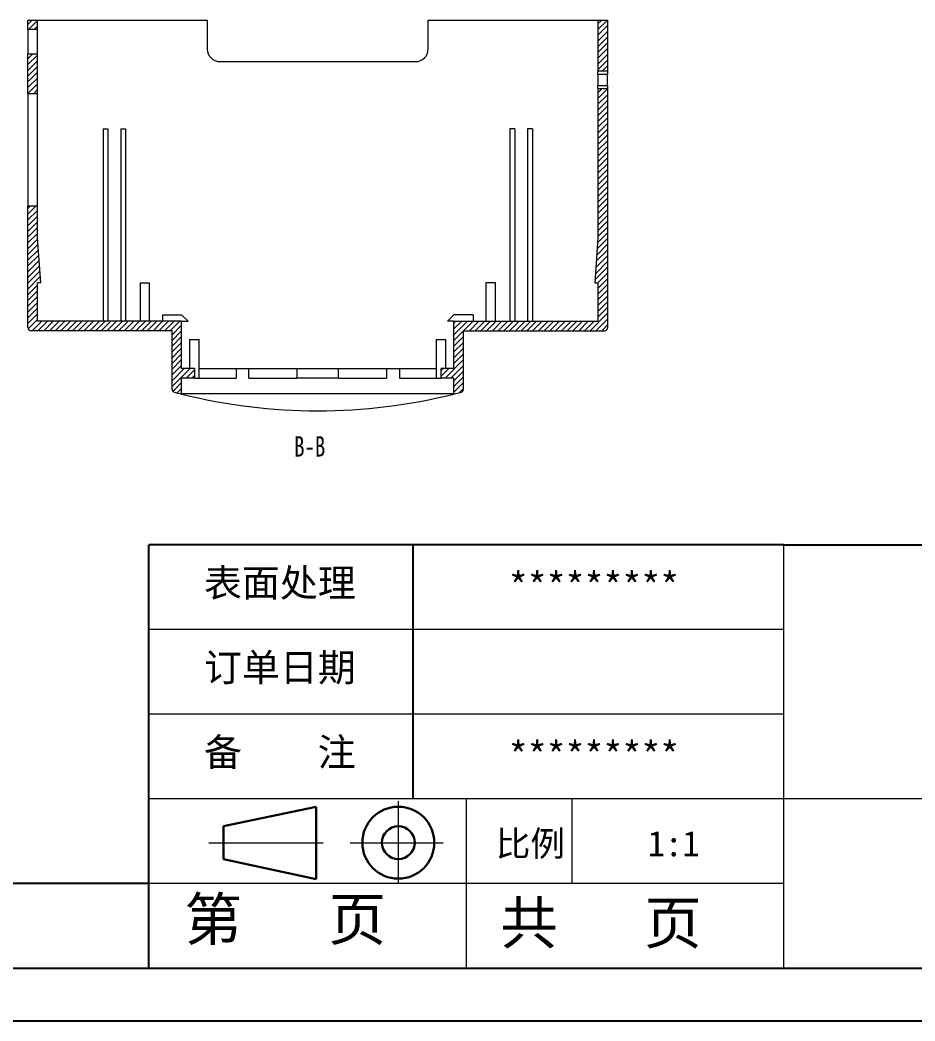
# Model space of a CAD drawing. Header units: inches. Extents: x 2437 to 3620, y 1125 to 1473.
# Drawn here: x 2601.9 to 2741.6, y 1125.9 to 1282.1 of the extents above; entities that cross this region are included whole.
import ezdxf

# ---------------------------------------------------------------- set-up
doc = ezdxf.new("R2010")
doc.units = ezdxf.units.IN
doc.header["$LTSCALE"] = 15
doc.linetypes.add('CENTER2', pattern=[28.575, 19.05, -3.175, 3.175, -3.175])
for name, color, linetype, lineweight in [('粗实线', 7, 'Continuous', 30), ('细实线', 3, 'Continuous', 9), ('细点划线', 2, 'CENTER2', 9)]:
    doc.layers.add(name, color=color, linetype=linetype, lineweight=lineweight)
doc.styles.add('SLDTEXTSTYLE0', font='TXT', dxfattribs={"width": 0.75})
doc.styles.get("Standard").update_dxf_attribs({"font": 'txt', "bigfont": 'gbcbig.shx'})
pattern_1 = [(45, (-1383.3028, -635.06406), (-0.44901281, 0.44901281), [])]

msp = doc.modelspace()

# ---------------------------------------------------------------- hatches: boundary and pattern name
at = {"linetype": 'Continuous', "lineweight": 0}
h = msp.add_hatch(dxfattribs=at)
h.set_pattern_fill('ANSI31', color=4, scale=0.2, style=0)
h.set_pattern_definition(pattern_1)
h.paths.add_polyline_path([(2603.137, 1280.604), (2604.637, 1280.604), (2604.637, 1282.104), (2603.137, 1282.104)], flags=0)
h = msp.add_hatch(dxfattribs=at)
h.set_pattern_fill('ANSI31', color=4, scale=0.2, style=0)
h.set_pattern_definition(pattern_1)
h.paths.add_polyline_path([(2693.637, 1282.104), (2692.137, 1282.104), (2692.137, 1274.104), (2693.637, 1274.104)], flags=0)
h = msp.add_hatch(dxfattribs=at)
h.set_pattern_fill('ANSI31', color=4, scale=0.2, style=0)
h.set_pattern_definition(pattern_1)
h.paths.add_polyline_path([(2603.137, 1270.604), (2604.637, 1270.604), (2604.637, 1276.804), (2603.137, 1276.804)], flags=0)
h = msp.add_hatch(dxfattribs=at)
h.set_pattern_fill('ANSI31', color=4, scale=0.2, style=0)
h.set_pattern_definition(pattern_1)
edge = h.paths.add_edge_path(flags=0)
edge.add_arc((2648.387, 1308.865), 87.76, 284.01267, 284.77263)
edge.add_arc((2670.637, 1224.489), 0.5, 284.77263, 360)
edge.add_line((2671.137, 1224.489), (2671.137, 1233.604))
edge.add_line((2671.137, 1233.604), (2693.137, 1233.604))
edge.add_arc((2693.137, 1234.104), 0.5, 270, 360)
edge.add_line((2693.637, 1234.104), (2693.637, 1271.404))
edge.add_line((2693.637, 1271.404), (2692.137, 1271.404))
edge.add_line((2692.137, 1271.404), (2692.137, 1248.104))
edge.add_line((2692.137, 1248.104), (2691.637, 1241.104))
edge.add_line((2691.637, 1241.104), (2692.137, 1241.104))
edge.add_line((2692.137, 1241.104), (2692.137, 1235.104))
edge.add_line((2692.137, 1235.104), (2669.637, 1235.104))
edge.add_line((2669.637, 1235.104), (2669.637, 1227.716))
edge.add_line((2669.637, 1227.716), (2667.637, 1227.716))
edge.add_line((2667.637, 1227.716), (2667.637, 1226.216))
edge.add_line((2667.637, 1226.216), (2669.637, 1226.216))
edge.add_line((2669.637, 1226.216), (2669.637, 1223.716))
h = msp.add_hatch(dxfattribs=at)
h.set_pattern_fill('ANSI31', color=4, scale=0.2, style=0)
h.set_pattern_definition(pattern_1)
edge = h.paths.add_edge_path(flags=0)
edge.add_arc((2648.387, 1308.865), 87.76, 255.22737, 255.98733)
edge.add_line((2627.137, 1223.716), (2627.137, 1226.216))
edge.add_line((2627.137, 1226.216), (2629.137, 1226.216))
edge.add_line((2629.137, 1226.216), (2629.137, 1227.716))
edge.add_line((2629.137, 1227.716), (2627.137, 1227.716))
edge.add_line((2627.137, 1227.716), (2627.137, 1235.104))
edge.add_line((2627.137, 1235.104), (2604.637, 1235.104))
edge.add_line((2604.637, 1235.104), (2604.637, 1241.104))
edge.add_line((2604.637, 1241.104), (2605.137, 1241.104))
edge.add_line((2605.137, 1241.104), (2604.637, 1248.104))
edge.add_line((2604.637, 1248.104), (2604.637, 1253.104))
edge.add_line((2604.637, 1253.104), (2603.137, 1253.104))
edge.add_line((2603.137, 1253.104), (2603.137, 1234.104))
edge.add_arc((2603.637, 1234.104), 0.5, 180, 270)
edge.add_line((2603.637, 1233.604), (2625.637, 1233.604))
edge.add_line((2625.637, 1233.604), (2625.637, 1224.489))
edge.add_arc((2626.137, 1224.489), 0.5, 180, 255.22737)

# ---------------------------------------------------------------- linework, layer by layer
at = {"color": 7, "linetype": 'Continuous', "lineweight": 15}
for p, q in [((2603.137, 1282.104), (2604.637, 1282.104)), ((2603.137, 1280.604), (2603.137, 1282.104)), ((2604.637, 1280.604), (2604.637, 1282.104)), ((2604.637, 1282.104), (2631.137, 1282.104)), ((2631.137, 1282.104), (2631.137, 1277.604)), ((2665.637, 1277.604), (2665.637, 1282.104)), ((2665.637, 1282.104), (2692.137, 1282.104)), ((2692.137, 1282.104), (2692.137, 1274.104)), ((2692.137, 1282.104), (2693.637, 1282.104)), ((2693.637, 1282.104), (2693.637, 1274.104)), ((2604.637, 1280.604), (2603.137, 1280.604)), ((2603.137, 1280.604), (2603.137, 1276.804)), ((2604.637, 1276.804), (2604.637, 1280.604)), ((2603.137, 1276.804), (2604.637, 1276.804)), ((2603.137, 1270.604), (2603.137, 1276.804)), ((2604.637, 1270.604), (2604.637, 1276.804)), ((2633.137, 1275.604), (2663.637, 1275.604)), ((2693.637, 1274.104), (2692.137, 1274.104)), ((2692.137, 1273.604), (2692.137, 1274.104)), ((2693.637, 1273.604), (2692.137, 1273.604)), ((2692.137, 1273.604), (2692.137, 1271.904)), ((2693.637, 1274.104), (2693.637, 1273.604)), ((2693.637, 1271.904), (2693.637, 1273.604)), ((2692.137, 1271.904), (2693.637, 1271.904)), ((2692.137, 1271.404), (2692.137, 1271.904)), ((2693.637, 1271.904), (2693.637, 1271.404)), ((2604.637, 1270.604), (2603.137, 1270.604)), ((2603.137, 1270.604), (2603.137, 1253.104)), ((2604.637, 1253.104), (2604.637, 1270.604)), ((2692.137, 1271.404), (2693.637, 1271.404)), ((2692.137, 1271.404), (2692.137, 1248.104)), ((2693.637, 1271.404), (2693.637, 1234.104)), ((2614.887, 1265.104), (2615.637, 1265.104)), ((2614.887, 1265.104), (2614.887, 1235.104)), ((2615.637, 1265.104), (2615.637, 1235.104)), ((2617.637, 1265.104), (2618.387, 1265.104)), ((2617.637, 1265.104), (2617.637, 1235.104)), ((2618.387, 1265.104), (2618.387, 1235.104)), ((2678.387, 1265.104), (2678.387, 1235.104)), ((2679.137, 1265.104), (2678.387, 1265.104)), ((2679.137, 1265.104), (2679.137, 1235.104)), ((2681.137, 1265.104), (2681.137, 1235.104)), ((2681.887, 1265.104), (2681.137, 1265.104)), ((2681.887, 1265.104), (2681.887, 1235.104)), ((2603.137, 1253.104), (2604.637, 1253.104)), ((2603.137, 1234.104), (2603.137, 1253.104)), ((2604.637, 1248.104), (2604.637, 1253.104)), ((2605.137, 1241.104), (2604.637, 1248.104)), ((2692.137, 1248.104), (2691.637, 1241.104)), ((2605.137, 1241.104), (2604.637, 1241.104)), ((2604.637, 1235.104), (2604.637, 1241.104)), ((2620.637, 1241.104), (2620.637, 1235.104)), ((2620.637, 1241.104), (2622.137, 1241.104)), ((2622.137, 1235.104), (2622.137, 1241.104)), ((2674.637, 1241.104), (2674.637, 1235.104)), ((2676.137, 1241.104), (2674.637, 1241.104)), ((2676.137, 1235.104), (2676.137, 1241.104)), ((2691.637, 1241.104), (2692.137, 1241.104)), ((2692.137, 1241.104), (2692.137, 1235.104)), ((2624.137, 1236.104), (2624.137, 1235.104)), ((2624.137, 1236.104), (2627.137, 1236.104)), ((2628.137, 1235.104), (2627.137, 1236.104)), ((2669.637, 1236.104), (2668.637, 1235.104)), ((2672.637, 1236.104), (2669.637, 1236.104)), ((2672.637, 1236.104), (2672.637, 1235.104)), ((2627.137, 1235.104), (2604.637, 1235.104)), ((2627.137, 1227.716), (2627.137, 1235.104)), ((2627.137, 1235.104), (2628.137, 1235.104)), ((2669.637, 1235.104), (2668.637, 1235.104)), ((2669.637, 1227.716), (2669.637, 1235.104)), ((2669.637, 1235.104), (2692.137, 1235.104)), ((2625.637, 1233.604), (2603.637, 1233.604)), ((2625.637, 1224.489), (2625.637, 1233.604)), ((2671.137, 1233.604), (2693.137, 1233.604)), ((2671.137, 1224.489), (2671.137, 1233.604)), ((2628.387, 1232.216), (2628.387, 1227.716)), ((2628.387, 1232.216), (2629.887, 1232.216)), ((2629.887, 1227.716), (2629.887, 1232.216)), ((2666.887, 1232.216), (2666.887, 1227.716)), ((2666.887, 1232.216), (2668.387, 1232.216)), ((2668.387, 1227.716), (2668.387, 1232.216)), ((2629.137, 1227.716), (2627.137, 1227.716)), ((2629.137, 1227.716), (2629.137, 1226.216)), ((2629.887, 1226.216), (2629.887, 1227.716)), ((2629.887, 1227.716), (2635.637, 1227.716)), ((2635.637, 1227.716), (2635.637, 1226.216)), ((2635.637, 1227.716), (2637.637, 1227.716)), ((2637.637, 1226.216), (2637.637, 1227.716)), ((2637.637, 1227.716), (2645.137, 1227.716)), ((2645.137, 1227.716), (2645.137, 1226.216)), ((2645.137, 1227.716), (2651.637, 1227.716)), ((2651.637, 1226.216), (2651.637, 1227.716)), ((2651.637, 1227.716), (2659.137, 1227.716)), ((2659.137, 1227.716), (2659.137, 1226.216)), ((2659.137, 1227.716), (2661.137, 1227.716)), ((2661.137, 1227.716), (2661.137, 1226.216)), ((2661.137, 1227.716), (2666.887, 1227.716)), ((2666.887, 1227.716), (2666.887, 1226.216)), ((2667.637, 1226.216), (2667.637, 1227.716)), ((2669.637, 1227.716), (2667.637, 1227.716)), ((2629.137, 1226.216), (2627.137, 1226.216)), ((2627.137, 1223.716), (2627.137, 1226.216)), ((2629.137, 1226.216), (2629.887, 1226.216)), ((2629.887, 1226.216), (2635.637, 1226.216)), ((2637.637, 1226.216), (2645.137, 1226.216)), ((2651.637, 1226.216), (2645.137, 1226.216)), ((2651.637, 1226.216), (2659.137, 1226.216)), ((2661.137, 1226.216), (2666.887, 1226.216)), ((2666.887, 1226.216), (2667.637, 1226.216)), ((2669.637, 1226.216), (2667.637, 1226.216)), ((2669.637, 1223.716), (2669.637, 1226.216)), ((2627.137, 1223.816), (2669.637, 1223.816))]:
    msp.add_line(p, q, dxfattribs=at)
for p, q in [((2721.091, 1200.175), (2622.005, 1200.175)), ((2622.005, 1134.117), (2622.005, 1200.175)), ((2663.291, 1160.54), (2663.291, 1200.175)), ((2721.091, 1200.175), (2919.264, 1200.175)), ((2622.005, 1147.329), (2453.558, 1147.329)), ((2453.558, 1134.117), (2919.264, 1134.117)), ((2437.044, 1125.86), (2927.521, 1125.86))]:
    msp.add_line(p, q)
for centre, radius, start, end in [((2633.137, 1277.604), 2, 180, 270), ((2663.637, 1277.604), 2, 270, 0), ((2603.637, 1234.104), 0.5, 180, 270), ((2693.137, 1234.104), 0.5, 270, 0), ((2626.137, 1224.489), 0.5, 180, 255.22737), ((2648.387, 1308.865), 87.76, 255.22737, 255.98733), ((2648.387, 1308.865), 87.76, 255.98733, 284.01267), ((2648.387, 1308.865), 87.76, 284.01267, 284.77263), ((2670.637, 1224.489), 0.5, 284.77263, 0)]:
    msp.add_arc(centre, radius, start, end, dxfattribs=at)
at = {"layer": '粗实线', "color": 7}
for p, q in [((2648.116, 1159.304), (2633.68, 1156.244)), ((2648.116, 1159.304), (2648.116, 1147.991)), ((2633.68, 1156.244), (2633.68, 1151.139)), ((2633.68, 1151.139), (2648.116, 1147.991))]:
    msp.add_line(p, q, dxfattribs=at)
for radius in [5.612, 2.553]:
    msp.add_circle((2660.963, 1153.692), radius, dxfattribs=at)
at = {"layer": '细实线', "color": 7}
for p, q in [((2721.091, 1200.175), (2721.091, 1134.117)), ((2721.091, 1186.963), (2622.005, 1186.963)), ((2721.091, 1173.752), (2622.005, 1173.752)), ((2919.264, 1160.54), (2622.005, 1160.54)), ((2671.548, 1160.54), (2671.548, 1134.117)), ((2688.063, 1160.54), (2688.063, 1147.329)), ((2721.091, 1147.329), (2622.005, 1147.329))]:
    msp.add_line(p, q, dxfattribs=at)
at = {"layer": '细点划线', "color": 7}
for p, q in [((2660.963, 1160.152), (2660.963, 1147.329)), ((2631.379, 1153.692), (2649.222, 1153.692)), ((2653.458, 1153.692), (2667.963, 1153.692))]:
    msp.add_line(p, q, dxfattribs=at)

# ---------------------------------------------------------------- texts
at = {"color": 7, "linetype": 'Continuous', "insert": (2644.702, 1217.139), "char_height": 3.175, "attachment_point": 1, "style": 'SLDTEXTSTYLE0'}
msp.add_mtext('B-B', dxfattribs=at)
at = {"char_height": 4.34483, "width": 2469.38662, "attachment_point": 1}
for s, insert in [('{\\fSimHei|b0|i0|c134|p49;表面处理}', (2630.621, 1196.425)), ('{\\fSimHei|b0|i0|c134|p49;*********}', (2678.209, 1195.867)), ('{\\fSimHei|b0|i0|c134|p49;订单日期}', (2630.621, 1183.214)), ('{\\fSimHei|b0|i0|c134|p49;备    注}', (2630.621, 1170.002)), ('{\\fSimHei|b0|i0|c134|p49;*********}', (2678.209, 1169.443))]:
    msp.add_mtext(s, dxfattribs=dict(at, insert=insert))
at = {"layer": '细实线', "color": 7, "attachment_point": 1}
for s, insert, char_height, width in [('{\\fSimSun|b0|i0|c134|p54;比例}', (2676.172, 1155.537), 3.96346, 17.39834), ('{\\fSimSun|b0|i0|c134|p54;1:1}', (2699.912, 1155.537), 3.96346, 17.39834), ('{\\fSimSun|b0|i0|c134|p54;第   页}', (2627.563, 1145.058), 6.60576, 49.5432), ('{\\fSimSun|b0|i0|c134|p54; 共   页}', (2672.356, 1144.497), 6.60576, 49.5432)]:
    msp.add_mtext(s, dxfattribs=dict(at, insert=insert, char_height=char_height, width=width))

doc.saveas('drawing.dxf')
